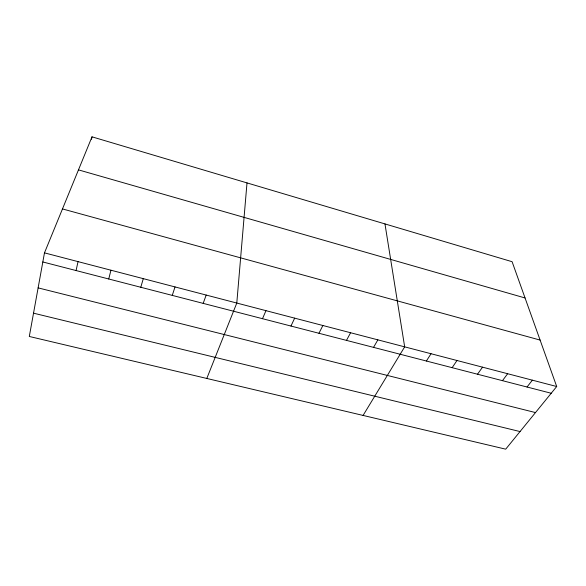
<?xml version="1.0" encoding="UTF-8"?>
<svg xmlns="http://www.w3.org/2000/svg" width="586" height="586" viewBox="0 0 586 586"><rect width="100%" height="100%" fill="white"/><g stroke="black" fill="none" stroke-linecap="round" stroke-linejoin="round"><path stroke-width="0.88" d="M247.006 182.905L236.788 303.05L206.799 378.461M44.477 252.866L29.3 336.467L505.703 449.169L556.7 386.518L512.098 261.708L92.009 136.831L44.477 252.866L556.7 386.518M91.504 139.3L92.009 136.831M76.085 270.549L78.026 261.62M108.74 278.98L110.959 270.219M140.794 287.265L143.284 278.65M172.269 295.388L175.024 286.928M203.181 303.372L206.184 295.066M262.499 318.696L265.978 310.661M290.971 326.05L294.663 318.147M318.96 333.28L322.864 325.508M346.487 340.385L350.589 332.738M373.553 347.373L377.853 339.858M363.086 415.43L404.67 346.853L384.965 223.918M426.374 361.02L431.047 353.732M452.15 367.671L456.992 360.507M477.509 374.227L482.527 367.166M502.466 380.673L507.644 373.721M527.034 387.016L532.366 380.168M33.527 313.173L520.038 431.56M38.119 287.88L535.494 412.573M42.822 261.964L551.214 393.257M62.475 208.931L540.102 340.078M78.473 169.874L525.056 297.966"/></g></svg>
